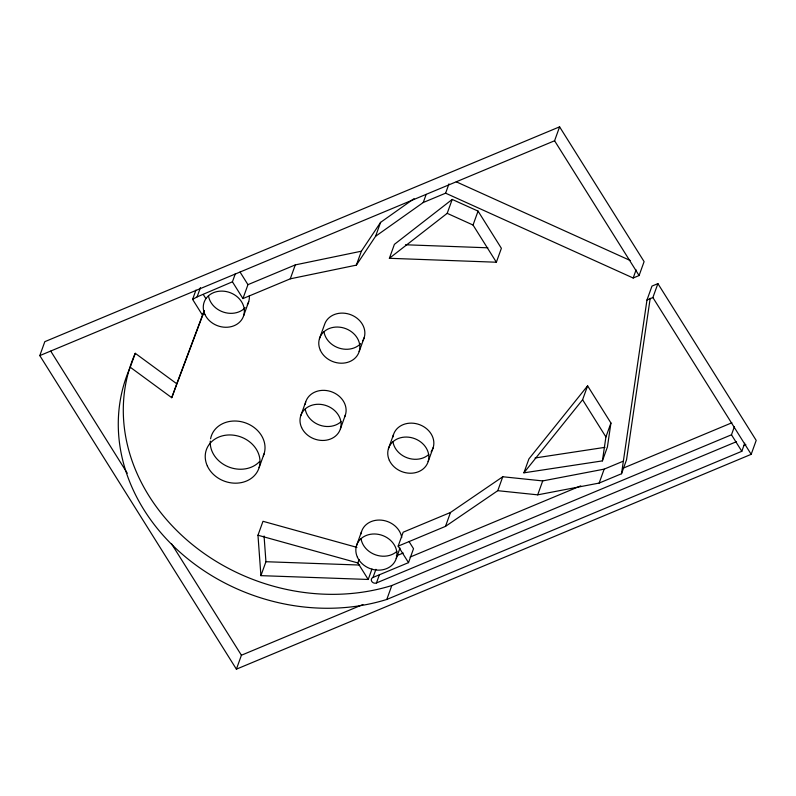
<?xml version="1.0" encoding="UTF-8"?>
<svg xmlns="http://www.w3.org/2000/svg" width="796" height="796" viewBox="0 0 796 796"><rect width="100%" height="100%" fill="white"/><g stroke="black" fill="none" stroke-linecap="round" stroke-linejoin="round"><path stroke-width="1.19" d="M602.403 460.894L605.915 436.944L610.93 423.024L587.607 385.831L528.912 458.914L523.897 472.834L602.403 460.894L607.418 446.964L610.93 423.024M734.4 426.666L731.474 434.795L376.448 582.951A3.482 2.945 19.8 0 1 371.772 581.438A3.482 2.945 19.8 0 1 373.006 577.448L408.507 562.633L398.159 546.136L445.491 526.375L497.769 490.684L537.698 494.843L599.159 483.072L621.517 473.739L646.969 300.012L651.984 286.092L657.894 283.615L756.2 440.397L751.185 454.327L236.402 669.167L39.8 355.603L44.815 341.673L559.598 126.833L644.103 261.615L639.088 275.535L633.168 278.013L445.611 193.179L423.243 202.512L375.583 236.283L356.349 265.138L290.281 278.829L242.939 298.58L232.422 281.804L235.347 273.685M650.193 298.321L626.532 459.809L621.517 473.739M130.245 367.225L135.26 353.305L176.762 383.772L171.747 397.702L130.245 367.225A192.343 162.941 19.8 0 0 178.801 551.16A192.343 162.941 19.8 0 0 386.796 599.458L741.822 451.292L744.748 443.173M171.747 397.702L202.642 315.405L192.602 299.386L195.945 290.102M192.602 299.386L197.09 296.898L200.433 287.615M202.642 315.405L204.313 310.758M242.939 298.58L247.954 284.66L295.296 264.899L361.364 251.208L380.597 222.363L414.059 198.652M243.685 315.614L248.7 301.694M290.281 278.829L295.296 264.899M259.108 467.63L264.123 453.71M319.445 338.688L324.46 324.768A20.885 17.691 19.8 0 1 351.484 314.997A20.885 17.691 19.8 0 1 362.787 340.807M300.679 415.93L305.694 402M371.971 569.011L368.21 579.458L260.919 575.647L257.974 535.23L262.988 521.3L356.926 547.379M356.349 265.138L361.364 251.208M375.583 236.283L380.597 222.363M260.919 575.647L265.934 561.717L264.063 535.997M236.402 669.167L241.417 655.237L362.946 604.522M389.383 258.292L394.398 244.362L452.208 199.418L478.058 211.109L501.38 248.302L496.366 262.222L389.383 258.292L447.193 213.338L452.208 199.418M359.175 351.553L364.19 337.633M340.419 428.785L345.434 414.865M423.243 202.512L426.168 194.393M445.611 193.179L448.954 183.896M388.428 448.715L393.443 434.785M356.509 545.628L361.523 531.708M496.366 262.222L473.043 225.039L478.058 211.109M368.21 579.458L357.862 562.951L359.115 559.469M373.006 577.448L375.931 569.329M376.448 582.951L379.374 574.831M428.158 461.58L433.173 447.65M398.159 546.136L403.174 532.206L450.506 512.455L502.774 476.754L542.713 480.913L604.174 469.142L623.178 461.212M396.249 558.493L400.01 548.046M386.796 599.458L391.811 585.528L736.529 441.671M39.8 355.603L554.583 140.763L559.598 126.833M408.507 562.633L413.522 548.713L408.995 541.489M445.491 526.375L450.506 512.455M497.769 490.684L502.774 476.754M537.698 494.843L542.713 480.913M523.897 472.834L582.592 399.751L587.607 385.831M633.168 278.013L636.094 269.884M646.969 300.012L652.879 297.545L657.894 283.615M599.159 483.072L604.174 469.142M176.762 383.772L204.174 310.748M197.09 296.898L232.422 281.804M396.338 555.877L403.214 553.011M410.099 557.081L580.732 485.868M623.109 468.187L731.902 422.775M743.593 445.66L745.882 444.705M535.051 457.979L604.97 447.342M265.934 561.717L359.653 565.051M405.462 244.77L487.849 247.805M257.974 535.23L357.862 562.951M456.267 181.816L630.273 260.511M447.193 213.338L473.043 225.039M554.583 140.763L639.088 275.535M652.879 297.545L751.185 454.327M731.474 434.795L741.822 451.292M582.592 399.751L605.915 436.944M240.064 272.073L247.954 284.66M203.269 294.47L205.776 298.47M50.755 351.145L127.28 473.202M171.488 543.698L241.417 655.237M391.811 585.528A192.343 162.941 19.8 0 1 183.816 537.24A192.343 162.941 19.8 0 1 135.26 353.305M259.426 461.68A27.85 23.591 19.8 0 1 228.084 466.725A27.85 23.591 19.8 0 1 210.283 441.123M210.582 438.785A27.85 23.591 19.8 0 1 244.611 422.586A27.85 23.591 19.8 0 1 263.317 455.859M341.076 421.671A20.885 17.691 19.8 0 1 319.694 425.124A20.885 17.691 19.8 0 1 305.206 408.965M305.186 404.249A20.885 17.691 19.8 0 1 330.798 391.523A20.885 17.691 19.8 0 1 344.588 417.005M428.825 454.456A20.885 17.691 19.8 0 1 407.433 457.909A20.885 17.691 19.8 0 1 392.945 441.75M392.925 437.034A20.885 17.691 19.8 0 1 419.85 424.775A20.885 17.691 19.8 0 1 431.134 451.82M360.678 343.613A20.885 17.691 19.8 0 1 339.086 348.101A20.885 17.691 19.8 0 1 323.962 331.723M245.188 307.674A20.885 17.691 19.8 0 1 223.596 312.171A20.885 17.691 19.8 0 1 208.472 295.794M249.327 295.903A20.885 17.691 19.8 0 1 247.297 304.868M396.905 551.369A20.885 17.691 19.8 0 1 375.513 554.832A20.885 17.691 19.8 0 1 361.026 538.663M361.006 533.957A20.885 17.691 19.8 0 1 381.314 520.146A20.885 17.691 19.8 0 1 401.751 537.608M207.348 465.978A27.85 23.591 19.8 0 0 254.421 475.61A27.85 23.591 19.8 0 0 236.074 435.591A27.85 23.591 19.8 0 0 207.348 465.978M301.594 427.551A20.885 17.691 19.8 0 0 336.907 434.775A20.885 17.691 19.8 0 0 323.146 404.756A20.885 17.691 19.8 0 0 301.594 427.551M204.87 314.38A20.885 17.691 19.8 0 0 240.173 321.594A20.885 17.691 19.8 0 0 226.412 291.585A20.885 17.691 19.8 0 0 204.87 314.38M320.36 350.31A20.885 17.691 19.8 0 0 355.663 357.533A20.885 17.691 19.8 0 0 341.912 327.524A20.885 17.691 19.8 0 0 320.36 350.31M389.344 460.337A20.885 17.691 19.8 0 0 424.646 467.56A20.885 17.691 19.8 0 0 410.895 437.541A20.885 17.691 19.8 0 0 389.344 460.337M357.424 557.25A20.885 17.691 19.8 0 0 392.726 564.473A20.885 17.691 19.8 0 0 378.976 534.464A20.885 17.691 19.8 0 0 357.424 557.25"/></g></svg>
